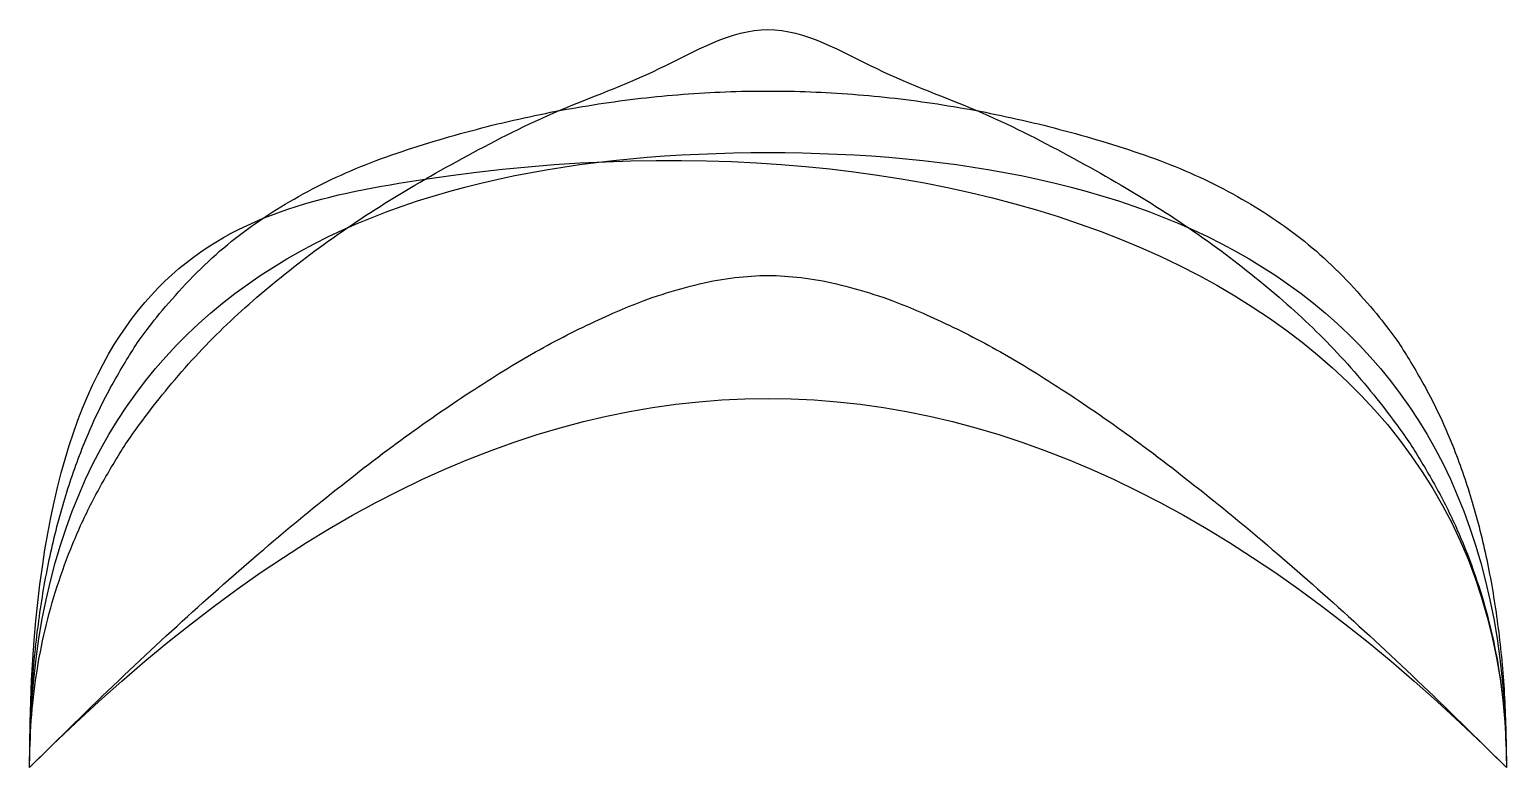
# Model space of a CAD drawing. Extents: x 0 to 30, y 0 to 15.
import ezdxf

# ---------------------------------------------------------------- set-up
doc = ezdxf.new("R2010")
doc.units = 0
doc.layers.get('0').update_dxf_attribs({"linetype": 'CONTINUOUS'})

msp = doc.modelspace()

# ---------------------------------------------------------------- linework, layer by layer
for degree, knots in [(2, [0, 0, 0, 1, 1, 2, 2, 2]), (3, [0, 0, 0, 0, 0.5, 2, 2, 2, 2])]:
    msp.add_open_spline([(0, 0), (0, 10), (15, 15), (30, 10), (30, 0)], degree=degree, knots=knots)
for points, degree in [([(0, 0), (0, 10), (15, 15), (30, 10), (30, 0)], 2), ([(0, 0), (0, 10), (15, 15), (30, 10), (30, 0)], 3), ([(0, 0), (10, 10), (20, 10), (30, 0)], 2), ([(0, 0), (10, 10), (20, 10), (30, 0)], 3)]:
    msp.add_open_spline(points, degree=degree)

doc.saveas('drawing.dxf')
